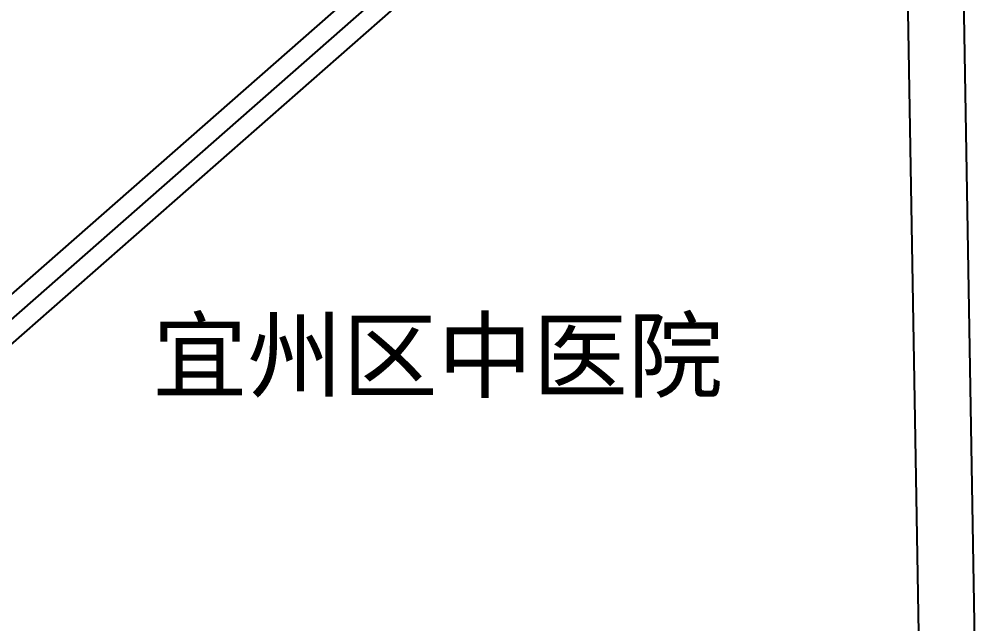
# Model space of a CAD drawing. Extents: x 529262 to 576451, y 2694391 to 2717535.
# Drawn here: x 565258.9 to 565463.3, y 2709408.8 to 2709538.8 of the extents above; entities that cross this region are included whole.
import ezdxf
from ezdxf.xclip import XClip

# ---------------------------------------------------------------- set-up
doc = ezdxf.new("R2010")
doc.units = 0
doc.header["$XCLIPFRAME"] = 0
for name, color, linetype in [('PP-COM', 7, 'Continuous'), ('RD-中线', 40, 'Continuous'), ('RD-红线', 7, 'Continuous'), ('地块名称', 1, 'Continuous')]:
    doc.layers.add(name, color=color, linetype=linetype)
doc.styles.get("Standard").update_dxf_attribs({"font": '', "height": 2.5, "bigfont": 'smfs.shx'})
doc.styles.get('Standard').set_extended_font_data('FangSong_GB2312')

# ---------------------------------------------------------------- blocks, each defined once
blk = doc.blocks.new('A$C19FD0107')
at = {"layer": 'RD-中线', "color": 8, "linetype": 'Continuous', "flags": 128}
blk.add_lwpolyline([(-5541.36, 15473.92), (-5526.14, 14579.62)], dxfattribs=at)
blk.add_lwpolyline([(-5805.01, 15027.08), (-5614.1, 15194.8, 0.096165), (-5590.79, 15224.95), (-5567.05, 15272.1)], format="xyb", dxfattribs=at)
at = {"layer": 'RD-红线', "color": 8, "linetype": 'Continuous', "flags": 128}
for points in [[(-5784.98, 15039.35), (-5611.46, 15191.8, 0.096165), (-5587.22, 15223.15), (-5579.75, 15237.99)], [(-5773.07, 15060.47), (-5616.74, 15197.81, 0.096165), (-5594.36, 15226.75), (-5591.68, 15232.07)]]:
    blk.add_lwpolyline(points, format="xyb", dxfattribs=at)
blk.add_lwpolyline([(-5549.2, 15229.72), (-5548.98, 15216.72), (-5545.42, 15007.68)], dxfattribs=at)

msp = doc.modelspace()

# ---------------------------------------------------------------- block references
at = {"layer": 'PP-COM'}
ref = msp.add_blockref('A$C19FD0107', (570997.993, 2694390.603), dxfattribs=at)
XClip(ref).set_block_clipping_path([(-9366.4383134884, 14428.6043910822), (-3328.4480743363, 17452.7484863754)])

# ---------------------------------------------------------------- texts
at = {"layer": '地块名称', "color": 1}
msp.add_text('宜州区中医院', height=15, dxfattribs=at).set_placement((565287.6, 2709458.881))

doc.saveas('drawing.dxf')
